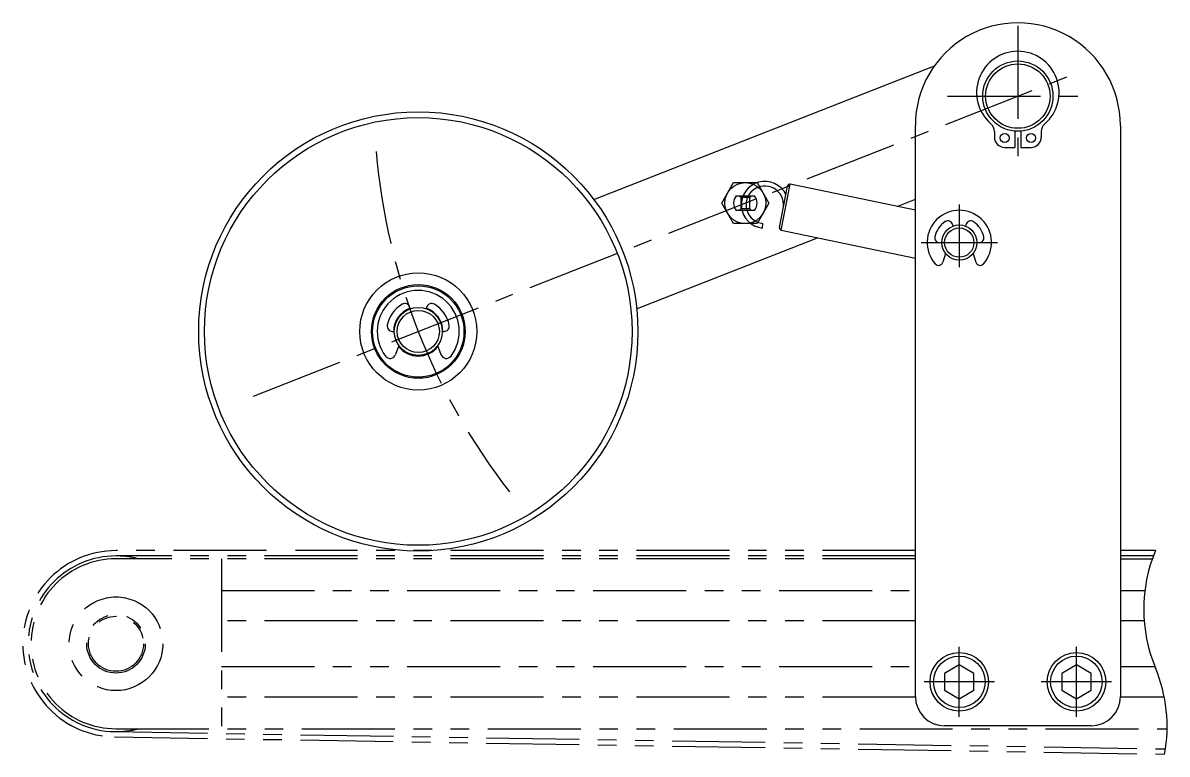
# Model space of a CAD drawing. Extents: x -13 to 610, y -8 to 509.
# Drawn here: x 414.2 to 609.6, y 10 to 134.8 of the extents above; entities that cross this region are included whole.
import ezdxf

# ---------------------------------------------------------------- set-up
doc = ezdxf.new("R2010")
doc.units = 0
doc.header["$LTSCALE"] = 0.5
doc.linetypes.add('CENTER', pattern=[50.8, 31.75, -6.35, 6.35, -6.35])
doc.linetypes.add('PHANTOM', pattern=[63.5, 31.75, -6.35, 6.35, -6.35, 6.35, -6.35])
for name, color, linetype in [('MSM_CENTER', 1, 'CENTER'), ('MSM_CONTINUOUS', 7, 'CONTINUOUS'), ('MSM_IMAGINARY', 6, 'PHANTOM'), ('MSM_NARROW', 5, 'CONTINUOUS')]:
    doc.layers.add(name, color=color, linetype=linetype)

msp = doc.modelspace()

# ---------------------------------------------------------------- linework, layer by layer
at = {"layer": 'MSM_CENTER'}
for p, q in [((584.07, 134.31), (584.07, 110.31)), ((453.52, 71.08), (595.18, 126.67)), ((572.07, 122.31), (596.08, 122.31)), ((574.07, 103.81), (574.07, 93.1)), ((567.57, 97.31), (580.57, 97.31)), ((574.07, 16.31), (574.07, 28.31)), ((594.07, 16.31), (594.07, 28.31)), ((580.07, 22.31), (568.07, 22.31)), ((600.07, 22.31), (588.07, 22.31))]:
    msp.add_line(p, q, dxfattribs=at)
msp.add_arc((584.07, 122.31), 110, 184.9425, 217.9098, dxfattribs=at)
at = {"layer": 'MSM_CONTINUOUS'}
for p, q in [((511.67, 104.64), (569.82, 127.46)), ((566.57, 19.81), (566.57, 117.31)), ((601.57, 117.31), (601.57, 19.81)), ((580.07, 116.25), (580.07, 115.31)), ((583.57, 116.33), (583.57, 113.56)), ((583.57, 115.98), (583.57, 115.98)), ((583.57, 115.98), (583.57, 115.98)), ((584.57, 116.33), (584.57, 113.56)), ((588.07, 116.25), (588.07, 115.31)), ((581.82, 113.56), (583.57, 113.56)), ((583.57, 115.17), (583.57, 115.17)), ((584.57, 113.56), (586.32, 113.56)), ((533.49, 104.04), (535.51, 107.54)), ((535.51, 107.54), (539.55, 107.54)), ((539.55, 107.54), (541.57, 104.04)), ((543.35, 99.89), (544.74, 106.96)), ((543.66, 99.42), (545.21, 107.27)), ((566.57, 102.84), (545.21, 107.27)), ((535.51, 100.54), (533.49, 104.04)), ((535.97, 105.29), (539.09, 105.29)), ((536.48, 105.29), (536.78, 104.99)), ((536.78, 104.99), (536.78, 103.09)), ((538.28, 104.99), (536.78, 104.99)), ((538.58, 105.29), (538.28, 104.99)), ((538.28, 103.09), (538.28, 104.99)), ((541.57, 104.04), (539.55, 100.54)), ((563.47, 103.48), (566.57, 104.7)), ((539.09, 102.79), (535.97, 102.79)), ((536.78, 103.09), (536.48, 102.79)), ((538.28, 103.09), (536.78, 103.09)), ((538.58, 102.79), (538.28, 103.09)), ((539.55, 100.54), (535.51, 100.54)), ((540.47, 99.78), (540.54, 100.57)), ((572.9, 100.39), (572.96, 100.1)), ((575.19, 100.1), (575.25, 100.39)), ((518.97, 86.02), (549.85, 98.14)), ((543.66, 99.42), (566.57, 94.67)), ((570.67, 97.31), (571.07, 97.31)), ((577.07, 97.31), (577.48, 97.31)), ((571.73, 95.44), (571.25, 93.94)), ((576.42, 95.44), (576.9, 93.94)), ((480.25, 86.24), (480.32, 86)), ((483.03, 86), (483.1, 86.24)), ((477.27, 82.13), (477.58, 82.13)), ((485.78, 82.13), (486.08, 82.13)), ((478.37, 79.71), (477.8, 78.17)), ((478.21, 79.29), (478.21, 79.29)), ((484.99, 79.71), (485.55, 78.17)), ((574.07, 25.2), (571.57, 23.75)), ((571.57, 23.75), (571.57, 20.87)), ((576.57, 23.75), (574.07, 25.2)), ((576.57, 20.87), (576.57, 23.75)), ((594.07, 25.2), (591.57, 23.75)), ((591.57, 23.75), (591.57, 20.87)), ((596.57, 23.75), (594.07, 25.2)), ((596.57, 20.87), (596.57, 23.75)), ((571.57, 20.87), (574.07, 19.42)), ((574.07, 19.42), (576.57, 20.87)), ((591.57, 20.87), (594.07, 19.42)), ((594.07, 19.42), (596.57, 20.87)), ((596.57, 14.81), (571.57, 14.81))]:
    msp.add_line(p, q, dxfattribs=at)
for centre, radius in [((584.07, 122.31), 6), ((584.07, 122.31), 5.5), ((481.68, 82.13), 37.5), ((481.68, 82.13), 36.51), ((581.82, 115.16), 0.75), ((586.32, 115.16), 0.75), ((537.53, 104.04), 3.5), ((574.07, 97.31), 3), ((574.07, 97.31), 2.5), ((481.68, 82.13), 10), ((481.68, 82.13), 8), ((481.68, 82.13), 7.8), ((481.68, 82.13), 4.1), ((481.68, 82.13), 3.6), ((574.07, 22.31), 5), ((574.07, 22.31), 4.4), ((594.07, 22.31), 5), ((594.07, 22.31), 4.4)]:
    msp.add_circle(centre, radius, dxfattribs=at)
for centre, radius, start, end in [((584.07, 117.31), 17.5, 0, 180.0003), ((584.07, 122.91), 7.05, 310.7991, 229.2009), ((578.32, 116.25), 1.75, 0, 49.2009), ((589.82, 116.25), 1.75, 130.7991, 180), ((581.82, 115.31), 1.75, 180, 270), ((586.32, 115.31), 1.75, 270, 0), ((540.86, 103.76), 4, 25.9626, 264.3256), ((540.86, 103.76), 3.2, 353.6648, 264.3256), ((545.13, 106.88), 0.4, 78.7536, 168.8472), ((537.53, 104.04), 2, 141.3178, 218.6822), ((537.53, 104.04), 2, 321.3178, 38.6822), ((574.07, 97.31), 5.5, 318.5181, 221.4819), ((543.75, 99.82), 0.407, 169.2184, 257.8433), ((574.07, 97.31), 4.3, 124.0083, 166.787), ((572.12, 100.21), 0.8, 12.7036, 124.0083), ((576.03, 100.21), 0.8, 55.9917, 167.2964), ((574.07, 97.31), 4.3, 13.213, 55.9917), ((570.67, 98.11), 0.8, 166.787, 270), ((577.48, 98.11), 0.8, 270, 13.213), ((570.52, 94.17), 0.761, 221.4819, 342.1308), ((577.62, 94.17), 0.761, 197.8692, 318.5181), ((481.68, 82.13), 7, 323.082, 216.918), ((481.68, 82.13), 5.4, 120.6171, 168.463), ((481.68, 82.13), 4.2, 109.2447, 180), ((479.38, 86), 0.9, 15.2216, 120.6171), ((481.68, 82.13), 4.2, 0, 70.7553), ((483.97, 86), 0.9, 59.3829, 164.7784), ((481.68, 82.13), 5.4, 11.537, 59.3829), ((477.27, 83.03), 0.9, 168.463, 270), ((486.08, 83.03), 0.9, 270, 11.537), ((476.87, 78.52), 0.99, 216.918, 339.713), ((481.68, 82.13), 4.2, 217.0693, 322.9307), ((486.48, 78.52), 0.99, 200.287, 323.082), ((571.57, 19.81), 5, 180, 270), ((596.57, 19.81), 5, 270, 0)]:
    msp.add_arc(centre, radius, start, end, dxfattribs=at)
at = {"layer": 'MSM_IMAGINARY'}
for p, q in [((455.74, 44.71), (430.06, 44.71)), ((566.57, 43.81), (430.06, 43.81)), ((566.57, 43.31), (430.06, 43.31)), ((448.06, 43.31), (448.06, 14.31)), ((566.57, 44.71), (460.73, 44.71)), ((607.56, 44.71), (601.57, 44.71)), ((607.2, 43.81), (601.57, 43.81)), ((601.57, 43.31), (607.02, 43.31)), ((448.06, 37.91), (566.57, 37.91)), ((601.57, 37.91), (605.76, 37.91)), ((566.57, 32.71), (448.06, 32.71)), ((605.64, 32.71), (601.57, 32.71)), ((448.06, 24.91), (566.57, 24.91)), ((601.57, 24.91), (607.48, 24.91)), ((566.57, 19.71), (448.06, 19.71)), ((609.07, 19.71), (601.57, 19.71)), ((429.81, 13.81), (609.27, 10.87)), ((430.06, 14.31), (609.56, 14.31)), ((429.8, 12.91), (609.12, 9.97))]:
    msp.add_line(p, q, dxfattribs=at)
for radius in [8, 5, 4.7]:
    msp.add_circle((430.06, 28.81), radius, dxfattribs=at)
for radius, start, end in [(15.9, 90, 269.0615), (15, 90, 269.0615), (14.5, 90, 270), (15, 75.1649, 90), (15, 269.0615, 284.8351)]:
    msp.add_arc((430.06, 28.81), radius, start, end, dxfattribs=at)
at = {"layer": 'MSM_NARROW'}
for centre, start, end in [((631.56, 34.71), 157.3801, 202.6199), ((583.56, 14.71), 349.5057, 22.6199)]:
    msp.add_arc(centre, 26, start, end, dxfattribs=at)

doc.saveas('drawing.dxf')
